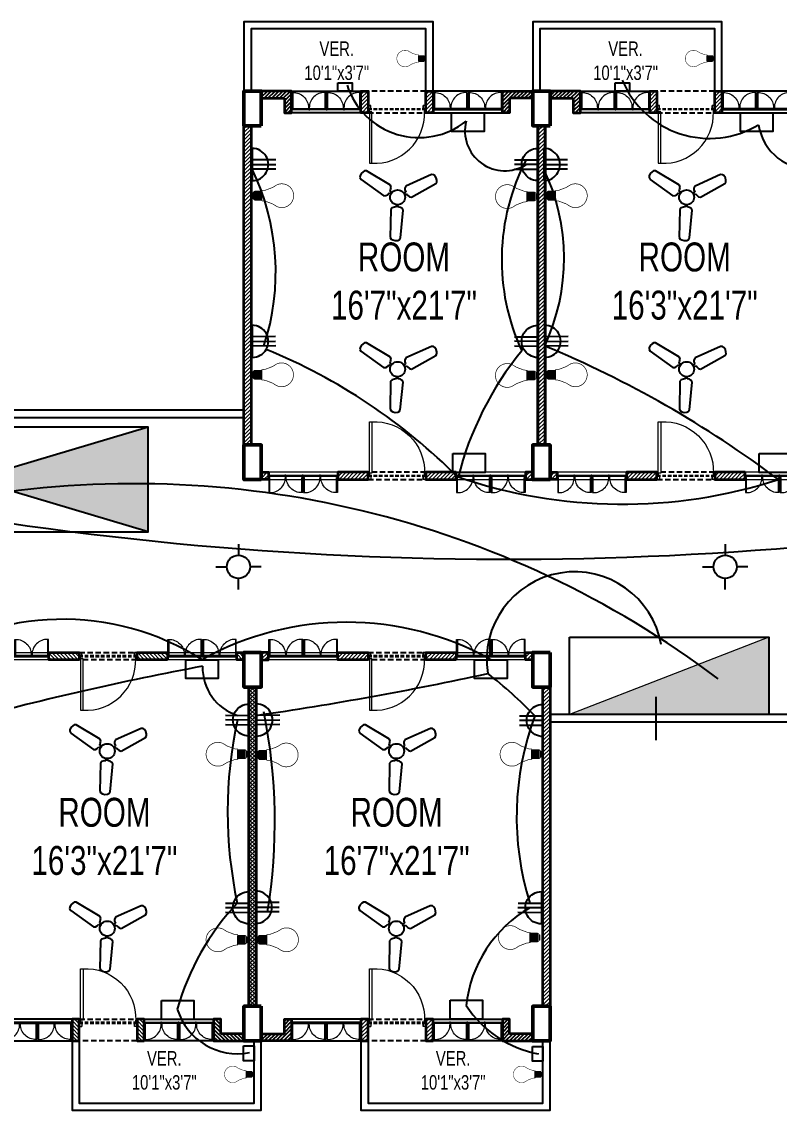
# Model space of a CAD drawing. Header units: inches. Extents: x -20263 to 10253, y -4567 to 3195.
# Drawn here: x -5626 to -5101, y -1545 to -791 of the extents above; entities that cross this region are included whole.
import ezdxf

# ---------------------------------------------------------------- set-up
doc = ezdxf.new("R2010")
doc.units = ezdxf.units.IN
doc.header["$MEASUREMENT"] = 0
doc.linetypes.add('ACAD_ISO02W100', pattern=[15, 12, -3])
doc.linetypes.add('DASHED2', pattern=[0.375, 0.25, -0.125])
for name, color, linetype, lineweight in [('A-TEXT', 7, 'Continuous', 5), ('ar-DOOR-WOOD', 44, 'Continuous', 0), ("ele legend-8'", 53, 'Continuous', 25), ('Main Wall', 250, 'Continuous', 13), ('WALL_SEC_', 170, 'Continuous', 25), ('walll', 7, 'Continuous', 30)]:
    doc.layers.add(name, color=color, linetype=linetype, lineweight=lineweight)
doc.layers.add('conduit', color=160, linetype='Continuous')
doc.layers.add('liveline', color=1, linetype='Continuous')
doc.layers.add('hatch brick', color=32, linetype='Continuous', lineweight=0, transparency=0.4)
doc.styles.add('SIMPLE', font='romantic.ttf')
pattern_1 = [(45, (-61064.2035, -20186.9232), (-1.325825215, 1.325825215), [])]
pattern_2 = [(45, (-1503762.0648, -134073.2052), (-1.3258252147, 1.3258252147), [])]

# ---------------------------------------------------------------- blocks, each defined once
blk = doc.blocks.new('DOOR_45')
at = {"layer": 'ar-DOOR-WOOD'}
for p, q in [((-11008.75, 15426.44), (-11008.75, 15424.44)), ((-10968.75, 15426.44), (-11008.75, 15426.44)), ((-10968.75, 15427.44), (-10963.75, 15427.44)), ((-10968.75, 15427.44), (-10968.75, 15426.44)), ((-10968.75, 15424.44), (-10968.75, 15426.44)), ((-10968.75, 15426.44), (-10966.75, 15426.44)), ((-10966.75, 15426.44), (-10966.75, 15425.44)), ((-10966.75, 15425.44), (-10963.75, 15425.44)), ((-10963.75, 15427.44), (-10963.75, 15425.44)), ((-11008.75, 15424.44), (-10968.75, 15424.44)), ((-10968.75, 15382.44), (-10968.75, 15383.44)), ((-10968.75, 15383.44), (-10966.75, 15383.44)), ((-10968.75, 15382.44), (-10963.75, 15382.44)), ((-10966.75, 15384.44), (-10963.75, 15384.44)), ((-10966.75, 15383.44), (-10966.75, 15384.44)), ((-10963.75, 15382.44), (-10963.75, 15384.44))]:
    blk.add_line(p, q, dxfattribs=at)
for points in [[(-10968.75, 15426.44), (-11008.75, 15426.44), (-11008.75, 15424.44), (-10968.75, 15424.44)], [(-10963.75, 15427.44), (-10968.75, 15427.44), (-10968.75, 15426.44), (-10966.75, 15426.44), (-10966.75, 15425.44), (-10963.75, 15425.44)], [(-10968.75, 15383.44), (-10968.75, 15382.44), (-10963.75, 15382.44), (-10963.75, 15384.44), (-10966.75, 15384.44), (-10966.75, 15383.44)]]:
    blk.add_lwpolyline(points, close=True, dxfattribs=at)
blk.add_arc((-10969.89, 15422.35), 38.92, 176.90834, 271.67702, dxfattribs=at)
blk = doc.blocks.new('DOOR_40')
at = {"layer": 'ar-DOOR-WOOD'}
for p, q in [((-11029.1, 15421.4), (-11064.1, 15421.4)), ((-11064.1, 15421.4), (-11064.1, 15419.4)), ((-11064.1, 15419.4), (-11029.1, 15419.4)), ((-11029.1, 15422.4), (-11024.1, 15422.4)), ((-11029.1, 15422.4), (-11029.1, 15421.4)), ((-11029.1, 15419.4), (-11029.1, 15421.4)), ((-11029.1, 15421.4), (-11027.1, 15421.4)), ((-11027.1, 15421.4), (-11027.1, 15420.4)), ((-11027.1, 15420.4), (-11024.1, 15420.4)), ((-11024.1, 15422.4), (-11024.1, 15420.4)), ((-11029.1, 15383.4), (-11027.1, 15383.4)), ((-11029.1, 15382.4), (-11029.1, 15383.4)), ((-11029.1, 15382.4), (-11024.1, 15382.4)), ((-11027.1, 15383.4), (-11027.1, 15384.4)), ((-11027.1, 15384.4), (-11024.1, 15384.4)), ((-11024.1, 15382.4), (-11024.1, 15384.4))]:
    blk.add_line(p, q, dxfattribs=at)
blk.add_arc((-11029.4, 15418.2), 34.8, 178.03, 270.3561, dxfattribs=at)
blk = doc.blocks.new('room 1')
h = blk.add_hatch()
h.set_pattern_fill('ANSI31', color=256, scale=15)
h.paths.add_polyline_path([(1498318.01, 133229.01), (1498318.01, 133219.01), (1498323.01, 133219.01), (1498323.01, 133234.01), (1498302.01, 133234.01), (1498302.01, 133229.01), (1498302.01, 133229.01)])
h = blk.add_hatch()
h.set_pattern_fill('ANSI31', color=256, scale=15)
h.paths.add_polyline_path([(1498474.01, 133229.01), (1498474.01, 133219.01), (1498469.01, 133219.01), (1498469.01, 133234.01), (1498490.01, 133234.01), (1498490.01, 133229.01), (1498490.01, 133229.01)])
at = {"layer": 'hatch brick'}
h = blk.add_hatch(dxfattribs=at)
h.set_pattern_fill('ANSI31', color=256, scale=15)
h.set_pattern_definition([(45, (69, 2), (-1.3258252147, 1.3258252147), [])])
h.paths.add_polyline_path([(1498376.01, 133234.01), (1498376.01, 133219.01), (1498376.01, 133219.01), (1498371.01, 133219.01), (1498371.01, 133234.01)])
h = blk.add_hatch(dxfattribs=at)
h.set_pattern_fill('ANSI31', color=256, scale=15)
h.set_pattern_definition([(45, (114, 2), (-1.3258252147, 1.3258252147), [])])
h.paths.add_polyline_path([(1498421.01, 133234.01), (1498421.01, 133219.01), (1498421.01, 133219.01), (1498416.01, 133219.01), (1498416.01, 133234.01)])
h = blk.add_hatch(dxfattribs=at)
h.set_pattern_fill('ANSI31', color=256, scale=15)
h.paths.add_polyline_path([(1498298.51, 132989.01), (1498293.51, 132989.01), (1498293.51, 133210.01), (1498298.51, 133210.01)])
h = blk.add_hatch(dxfattribs=at)
h.set_pattern_fill('ANSI31', color=256, scale=15)
h.paths.add_polyline_path([(1498493.51, 132989.01), (1498498.51, 132989.01), (1498498.51, 133210.01), (1498493.51, 133210.01)])
h = blk.add_hatch(dxfattribs=at)
h.set_pattern_fill('ANSI31', color=256, scale=15)
h.set_pattern_definition([(45, (-14.5, 0), (-1.3258252147, 1.3258252147), [])])
h.paths.add_polyline_path([(1498302.01, 132970.01), (1498307.01, 132970.01), (1498307.01, 132965.01), (1498302.01, 132965.01)])
h = blk.add_hatch(dxfattribs=at)
h.set_pattern_fill('ANSI31', color=256, scale=15)
h.set_pattern_definition([(45, (-5, -252), (-1.3258252147, 1.3258252147), [])])
h.paths.add_polyline_path([(1498376.01, 132970.01), (1498355.01, 132970.01), (1498355.01, 132965.01), (1498376.01, 132965.01)])
h = blk.add_hatch(dxfattribs=at)
h.set_pattern_fill('ANSI31', color=256, scale=15)
h.set_pattern_definition([(45, (1.2113, 4e-09), (-1.3258252147, 1.3258252147), [])])
h.paths.add_polyline_path([(1498437.01, 132970.01), (1498416.01, 132970.01), (1498416.01, 132965.01), (1498437.01, 132965.01)])
h = blk.add_hatch(dxfattribs=at)
h.set_pattern_fill('ANSI31', color=256, scale=15)
h.paths.add_polyline_path([(1498490.01, 132970.01), (1498485.01, 132970.01), (1498485.01, 132965.01), (1498490.01, 132965.01)])
for points in [[(1498323.01, 133234.01), (1498371.01, 133234.01), (1498371.01, 133219.01), (1498323.01, 133219.01)], [(1498469.01, 133234.01), (1498421.01, 133234.01), (1498421.01, 133219.01), (1498469.01, 133219.01)]]:
    blk.add_lwpolyline(points, close=True)
at = {"linetype": 'DASHED2', "ltscale": 15}
for points in [[(1498376.01, 133219.01), (1498416.01, 133219.01), (1498416.01, 133234.01), (1498376.01, 133234.01)], [(1498376.01, 132965.01), (1498416.01, 132965.01), (1498416.01, 132970.01), (1498376.01, 132970.01)]]:
    blk.add_lwpolyline(points, close=True, dxfattribs=at)
at = {"layer": 'Main Wall', "color": 1, "lineweight": 50}
for points in [[(1498302.01, 133210.01), (1498290.01, 133210.01), (1498290.01, 133234.01), (1498302.01, 133234.01), (1498302.01, 133210.01)], [(1498502.01, 133210.01), (1498490.01, 133210.01), (1498490.01, 133234.01), (1498502.01, 133234.01), (1498502.01, 133210.01)], [(1498302.01, 132965.01), (1498290.01, 132965.01), (1498290.01, 132989.01), (1498302.01, 132989.01), (1498302.01, 132965.01)], [(1498502.01, 132965.01), (1498490.01, 132965.01), (1498490.01, 132989.01), (1498502.01, 132989.01), (1498502.01, 132965.01)]]:
    blk.add_lwpolyline(points, dxfattribs=at)
at = {"layer": 'Main Wall', "lineweight": 35}
for points in [[(1498318.01, 133229.01), (1498318.01, 133219.01), (1498323.01, 133219.01), (1498323.01, 133234.01), (1498302.01, 133234.01), (1498302.01, 133229.01), (1498302.01, 133229.01), (1498302.01, 133229.01), (1498318.01, 133229.01)], [(1498474.01, 133229.01), (1498474.01, 133219.01), (1498469.01, 133219.01), (1498469.01, 133234.01), (1498490.01, 133234.01), (1498490.01, 133229.01), (1498490.01, 133229.01), (1498490.01, 133229.01), (1498474.01, 133229.01)], [(1498376.01, 132970.01), (1498376.01, 132970.01), (1498355.01, 132970.01), (1498355.01, 132965.01), (1498376.01, 132965.01), (1498376.01, 132970.01)]]:
    blk.add_lwpolyline(points, dxfattribs=at)
for points in [[(1498376.01, 133234.01), (1498376.01, 133219.01), (1498376.01, 133219.01), (1498376.01, 133219.01), (1498371.01, 133219.01), (1498371.01, 133234.01)], [(1498421.01, 133234.01), (1498421.01, 133219.01), (1498421.01, 133219.01), (1498421.01, 133219.01), (1498416.01, 133219.01), (1498416.01, 133234.01)], [(1498298.51, 132989.01), (1498293.51, 132989.01), (1498293.51, 133210.01), (1498298.51, 133210.01)], [(1498493.51, 132989.01), (1498498.51, 132989.01), (1498498.51, 133210.01), (1498493.51, 133210.01)], [(1498302.01, 132970.01), (1498307.01, 132970.01), (1498307.01, 132965.01), (1498302.01, 132965.01)], [(1498437.01, 132970.01), (1498416.01, 132970.01), (1498416.01, 132965.01), (1498437.01, 132965.01)], [(1498490.01, 132970.01), (1498485.01, 132970.01), (1498485.01, 132965.01), (1498490.01, 132965.01)]]:
    blk.add_lwpolyline(points, close=True, dxfattribs=at)
at = {"layer": 'Main Wall', "color": 150}
for points in [[(1498371.01, 133221.01), (1498323.61, 133221.01), (1498323.61, 133222.01), (1498371.01, 133222.01)], [(1498371.01, 133221.01), (1498323.61, 133221.01), (1498323.61, 133221.51), (1498371.01, 133221.51)], [(1498421.01, 133221.01), (1498468.41, 133221.01), (1498468.41, 133222.01), (1498421.01, 133222.01)], [(1498421.01, 133221.01), (1498468.41, 133221.01), (1498468.41, 133221.51), (1498421.01, 133221.51)], [(1498307.01, 132968.01), (1498354.41, 132968.01), (1498354.41, 132967.01), (1498307.01, 132967.01)], [(1498307.01, 132968.01), (1498354.41, 132968.01), (1498354.41, 132967.51), (1498307.01, 132967.51)], [(1498437.61, 132968.01), (1498484.41, 132968.01), (1498484.41, 132967.01), (1498437.61, 132967.01)], [(1498437.61, 132968.01), (1498484.41, 132968.01), (1498484.41, 132967.51), (1498437.61, 132967.51)]]:
    blk.add_lwpolyline(points, close=True, dxfattribs=at)
at = {"layer": 'Main Wall', "color": 150, "linetype": 'DASHED2', "ltscale": 10}
for points in [[(1498376.01, 133222.01), (1498416.01, 133222.01), (1498416.01, 133221.01), (1498376.01, 133221.01)], [(1498376.01, 133222.01), (1498416.01, 133222.01), (1498416.01, 133221.51), (1498376.01, 133221.51)], [(1498376.01, 132968.01), (1498416.01, 132968.01), (1498416.01, 132967.01), (1498376.01, 132967.01)], [(1498376.01, 132968.01), (1498416.01, 132968.01), (1498416.01, 132967.51), (1498376.01, 132967.51)]]:
    blk.add_lwpolyline(points, close=True, dxfattribs=at)
at = {"layer": 'Main Wall'}
for points in [[(1498307.01, 132965.01), (1498355.01, 132965.01), (1498355.01, 132970.01), (1498307.01, 132970.01)], [(1498437.01, 132965.01), (1498485.01, 132965.01), (1498485.01, 132970.01), (1498437.01, 132970.01)]]:
    blk.add_lwpolyline(points, close=True, dxfattribs=at)
at = {"layer": 'Main Wall', "extrusion": (0, 0, -1)}
for name, p, xscale, yscale, zscale, rotation in [('DOOR_40', (-1502949.75, 129913.77), 0.2999999999999545, 0.2999999999999545, -0.2999999999999545, 270), ('DOOR_40', (-1502973.75, 129913.77), 0.2999999999999545, 0.2999999999999545, -0.2999999999999545, 270), ('DOOR_40', (-1493818.28, 129913.77), -0.2999999999999545, 0.2999999999999545, -0.2999999999999545, 90), ('DOOR_40', (-1493842.28, 129913.77), -0.2999999999999545, 0.2999999999999545, -0.2999999999999545, 90), ('DOOR_45', (-1512089.3, 142969.57), -0.8888888888889142, 0.8888888888889142, -0.8888888888889142, 270), ('DOOR_45', (-1512089.3, 123219.46), 0.8888888888889142, 0.8888888888889142, -0.8888888888889142, 270), ('DOOR_40', (-1493704.28, 136275.25), 0.2999999999999545, 0.2999999999999545, -0.2999999999999545, 90), ('DOOR_40', (-1493728.28, 136275.25), 0.2999999999999545, 0.2999999999999545, -0.2999999999999545, 90), ('DOOR_40', (-1493834.28, 136275.25), 0.2999999999999545, 0.2999999999999545, -0.2999999999999545, 90), ('DOOR_40', (-1493858.28, 136275.25), 0.2999999999999545, 0.2999999999999545, -0.2999999999999545, 90)]:
    blk.add_blockref(name, p, dxfattribs=dict(at, xscale=xscale, yscale=yscale, zscale=zscale, rotation=rotation))
at = {"layer": 'Main Wall'}
for p, xscale, yscale, zscale, rotation in [((1493720.28, 129913.77), 0.2999999999999545, 0.2999999999999545, 0.2999999999999545, 270), ((1493744.28, 129913.77), 0.2999999999999545, 0.2999999999999545, 0.2999999999999545, 270), ((1503047.75, 129913.77), -0.2999999999999545, 0.2999999999999545, 0.2999999999999546, 90), ((1503071.75, 129913.77), -0.2999999999999545, 0.2999999999999545, 0.2999999999999546, 90), ((1502933.75, 136275.25), 0.2999999999999546, 0.2999999999999546, 0.2999999999999546, 90), ((1502957.75, 136275.25), 0.2999999999999546, 0.2999999999999546, 0.2999999999999546, 90), ((1503063.75, 136275.25), 0.2999999999999546, 0.2999999999999546, 0.2999999999999546, 90), ((1503087.75, 136275.25), 0.2999999999999546, 0.2999999999999546, 0.2999999999999546, 90)]:
    blk.add_blockref('DOOR_40', p, dxfattribs=dict(at, xscale=xscale, yscale=yscale, zscale=zscale, rotation=rotation))
blk = doc.blocks.new('LED')
for p, q in [((-12.1, -25.6), (11.9, -25.6)), ((-11.6, -7.7), (11.7, -7.7)), ((-11.6, -11), (11.7, -9.6)), ((-11.6, -13.3), (11.7, -11.8)), ((-11.5, -15.5), (11.8, -14.1)), ((-11.3, -17.8), (11.9, -16.3)), ((-11.2, -20), (12.1, -18.6)), ((-11.2, -22.2), (12.1, -20.8)), ((-11.2, -24.5), (12.1, -23.1))]:
    blk.add_line(p, q)
at = {"lineweight": 9}
blk.add_line((7.8, -3.1), (-7.8, -3.1), dxfattribs=at)
for points, const_width in [([(5.3, 0), (5.4, 0), (5.7, 0), (6.1, -0.1), (6.6, -0.3), (7, -0.6), (7.2, -0.9), (7.4, -1.2), (7.5, -1.5), (7.7, -2), (7.7, -2.5), (7.8, -3.1), (7.7, -2.5), (7.7, -2), (7.5, -1.5), (7.4, -1.2), (7.2, -0.9), (7, -0.6), (6.6, -0.3), (6.1, -0.1), (5.7, 0), (5.4, 0), (5.3, 0), (-5.3, 0), (-5.4, 0), (-5.5, 0), (-5.8, 0), (-6.1, -0.1), (-6.4, -0.2), (-6.7, -0.5), (-7, -0.7), (-7.3, -1.1), (-7.6, -1.7), (-7.7, -2.3), (-7.8, -3.1), (-7.8, -3.1), (-7.9, -3.2), (-8.1, -3.2), (-8.3, -3.3), (-8.9, -3.6), (-9.6, -4.1), (-10.3, -4.7), (-11, -5.4), (-11.2, -5.9), (-11.4, -6.4), (-11.6, -7), (-11.6, -7.7), (-12.2, -7.7), (-12.1, -26)], 2), ([(-5.3, 0), (-5.4, 0), (-5.5, 0), (-5.8, 0), (-6.1, -0.1), (-6.4, -0.2), (-6.7, -0.5), (-7, -0.7), (-7.3, -1.1), (-7.6, -1.7), (-7.7, -2.3), (-7.8, -3.1)], 1), ([(-0.1, -111.1), (-0.2, -111.1), (-1, -111.1), (-1.8, -111.1), (-2.6, -111.1), (-3.4, -111), (-4.2, -110.9), (-5, -110.8), (-5.8, -110.6), (-6.6, -110.5), (-7.4, -110.3), (-8.1, -110.1), (-8.9, -109.9), (-9.6, -109.7), (-10.4, -109.5), (-11.1, -109.2), (-11.8, -108.9), (-12.5, -108.7), (-13.2, -108.3), (-13.9, -108), (-14.6, -107.7), (-15.3, -107.3), (-16, -106.9), (-16.6, -106.6), (-17.3, -106.2), (-17.9, -105.7), (-18.5, -105.3), (-19.2, -104.8), (-19.8, -104.4), (-20.4, -103.9), (-20.9, -103.4), (-21.5, -102.9), (-22.1, -102.4), (-22.6, -101.9), (-23.1, -101.3), (-23.7, -100.8), (-24.2, -100.2), (-24.6, -99.6), (-25.1, -99), (-25.6, -98.4), (-26, -97.8), (-26.5, -97.2), (-26.9, -96.5), (-27.3, -95.9), (-27.7, -95.2), (-28.1, -94.6), (-28.4, -93.9), (-28.8, -93.2), (-29.1, -92.5), (-29.4, -91.8), (-29.7, -91.1), (-30, -90.4), (-30.2, -89.6), (-30.5, -88.9), (-30.7, -88.1), (-30.9, -87.4), (-31.1, -86.6), (-31.2, -85.9), (-31.4, -85.1), (-31.5, -84.3), (-31.6, -83.5), (-31.7, -82.7), (-31.8, -81.9), (-31.8, -81.1), (-31.9, -80.3), (-31.9, -79.5), (-31.9, -78.2), (-31.8, -77), (-31.7, -75.8), (-31.5, -74.6), (-31.3, -73.4), (-31.1, -72.2), (-30.8, -71.1), (-30.4, -69.9), (-30, -68.8), (-29.6, -67.7), (-29.2, -66.6), (-22.1, -55), (-14.6, -35.3), (-14.1, -29.7), (-14.1, -27.1), (-12.1, -25.6)], 1.8), ([(-0.1, -111.1), (0, -111.1), (0.8, -111.1), (1.6, -111.1), (2.5, -111.1), (3.3, -111), (4, -110.9), (4.8, -110.8), (5.6, -110.6), (6.4, -110.5), (7.2, -110.3), (7.9, -110.1), (8.7, -109.9), (9.4, -109.7), (10.2, -109.5), (10.9, -109.2), (11.6, -108.9), (12.3, -108.7), (13, -108.3), (13.7, -108), (14.4, -107.7), (15.1, -107.3), (15.8, -106.9), (16.4, -106.6), (17.1, -106.2), (17.7, -105.7), (18.3, -105.3), (19, -104.8), (19.6, -104.4), (20.2, -103.9), (20.7, -103.4), (21.3, -102.9), (21.9, -102.4), (22.4, -101.9), (22.9, -101.3), (23.5, -100.8), (24, -100.2), (24.5, -99.6), (24.9, -99), (25.4, -98.4), (25.8, -97.8), (26.3, -97.2), (26.7, -96.5), (27.1, -95.9), (27.5, -95.2), (27.9, -94.6), (28.2, -93.9), (28.6, -93.2), (28.9, -92.5), (29.2, -91.8), (29.5, -91.1), (29.8, -90.4), (30, -89.6), (30.3, -88.9), (30.5, -88.1), (30.7, -87.4), (30.9, -86.6), (31, -85.9), (31.2, -85.1), (31.3, -84.3), (31.4, -83.5), (31.5, -82.7), (31.6, -81.9), (31.6, -81.1), (31.7, -80.3), (31.7, -79.5), (31.7, -78.2), (31.6, -77), (31.5, -75.8), (31.3, -74.6), (31.1, -73.4), (30.9, -72.2), (30.6, -71.1), (30.2, -69.9), (29.9, -68.8), (29.4, -67.7), (29, -66.6), (21.9, -55), (14.4, -35.3), (13.9, -29.7), (13.9, -27.1), (11.9, -25.6)], 1.8), ([(11.9, -26.1), (11.9, -7.7), (11.7, -7.7), (11.6, -7), (11.4, -6.4), (11.2, -5.9), (11, -5.4), (10.3, -4.7), (9.6, -4.1), (8.9, -3.6), (8.3, -3.3), (7.9, -3.2), (7.8, -3.1), (7.8, -3.1)], 2)]:
    blk.add_lwpolyline(points, dxfattribs=dict(const_width=const_width))
at = {"color": 7, "lineweight": 20}
blk.add_open_spline([(-9.8, -25.6), (-9.8, -25.6), (9.4, -25.6), (9.4, -25.6)], degree=3, dxfattribs=at)
blk = doc.blocks.new('6')
at = {"color": 7}
for p, q in [((3268, -2243), (3260, -2275)), ((3260, -2275), (3351, -2687)), ((3285, -2228), (3268, -2243)), ((3322, -2211), (3285, -2228)), ((3359, -2211), (3322, -2211)), ((3387, -2215), (3359, -2211)), ((3407, -2236), (3387, -2215)), ((3533, -2638), (3407, -2236)), ((3351, -2687), (3378, -2709)), ((3378, -2709), (3403, -2714)), ((3403, -2714), (3440, -2709)), ((3440, -2709), (3450, -2742)), ((3468, -2701), (3489, -2690)), ((3477, -2735), (3468, -2701)), ((3489, -2690), (3518, -2669)), ((3518, -2669), (3533, -2638)), ((3291, -2913), (3005, -3223)), ((3325, -2910), (3291, -2913)), ((3357, -2925), (3325, -2910)), ((3378, -2938), (3357, -2925)), ((3403, -2913), (3378, -2938)), ((3399, -2958), (3423, -2933)), ((3422, -2988), (3399, -2958)), ((3594, -2888), (3628, -2897)), ((3635, -2869), (3601, -2861)), ((3628, -2897), (3627, -2922)), ((3627, -2922), (3631, -2958)), ((3631, -2958), (3650, -2985)), ((3649, -2835), (3635, -2869)), ((3666, -2816), (3649, -2835)), ((3699, -2804), (3666, -2816)), ((4101, -2931), (3699, -2804)), ((4124, -2954), (4101, -2931)), ((4129, -2976), (4124, -2954)), ((3113, -3331), (3424, -3046)), ((3429, -3011), (3422, -2988)), ((3424, -3046), (3429, -3011)), ((3650, -2985), (4061, -3078)), ((4061, -3078), (4089, -3071)), ((4089, -3071), (4107, -3048)), ((4107, -3048), (4125, -3016)), ((4125, -3016), (4129, -2976)), ((3005, -3223), (2997, -3251)), ((2997, -3251), (3008, -3278)), ((3008, -3278), (3026, -3309)), ((3026, -3309), (3059, -3333)), ((3059, -3333), (3081, -3340)), ((3081, -3340), (3113, -3331))]:
    blk.add_line(p, q, dxfattribs=at)
blk.add_circle((3491, -2846), 113, dxfattribs=at)
blk = doc.blocks.new('3 pin')
at = {"layer": 'WALL_SEC_', "color": 3, "lineweight": 25}
for p, q in [((10035.5, 6358.5), (10035.5, 6351.5)), ((10045.69, 6353.52), (10035.5, 6353.52)), ((10035.5, 6351.5), (10035.5, 6344.5)), ((10035.5, 6351.5), (10045.69, 6351.5)), ((10045.69, 6349.48), (10035.5, 6349.48))]:
    blk.add_line(p, q, dxfattribs=at)
blk.add_arc((10035.5, 6351.5), 7, 270, 90, dxfattribs=at)

msp = doc.modelspace()

# ---------------------------------------------------------------- hatches: boundary and pattern name
at = {"true_color": 0x000000}
h = msp.add_hatch(dxfattribs=at)
h.set_pattern_fill('ANSI31', color=18, scale=15)
h.set_pattern_definition(pattern_2)
h.paths.add_polyline_path([(-5444.052, -844.192), (-5444.052, -854.192), (-5439.052, -854.192), (-5439.052, -839.192), (-5460.052, -839.192), (-5460.052, -844.192), (-5460.052, -844.192)])
h = msp.add_hatch(dxfattribs=at)
h.set_pattern_fill('ANSI31', color=18, scale=15)
h.set_pattern_definition(pattern_2)
h.paths.add_polyline_path([(-5288.052, -844.192), (-5288.052, -854.192), (-5293.052, -854.192), (-5293.052, -839.192), (-5272.052, -839.192), (-5272.052, -844.192), (-5272.052, -844.192)])
h = msp.add_hatch(dxfattribs=at)
h.set_pattern_fill('ANSI31', color=18, scale=15)
h.set_pattern_definition(pattern_1)
h.paths.add_polyline_path([(-5444.052, -1491.942), (-5444.052, -1481.942), (-5439.052, -1481.942), (-5439.052, -1496.942), (-5460.052, -1496.942), (-5460.052, -1491.942), (-5460.052, -1491.942)])
h = msp.add_hatch(dxfattribs=at)
h.set_pattern_fill('ANSI31', color=18, scale=15)
h.set_pattern_definition(pattern_1)
h.paths.add_polyline_path([(-5288.052, -1491.942), (-5288.052, -1481.942), (-5293.052, -1481.942), (-5293.052, -1496.942), (-5272.052, -1496.942), (-5272.052, -1491.942), (-5272.052, -1491.942)])
at = {"layer": 'hatch brick', "true_color": 0x000000}
h = msp.add_hatch(dxfattribs=at)
h.set_pattern_fill('ANSI31', color=18, scale=15)
h.set_pattern_definition([(45, (-1503693.0648, -134071.2052), (-1.3258252147, 1.3258252147), [])])
h.paths.add_polyline_path([(-5386.052, -839.192), (-5386.052, -854.192), (-5386.052, -854.192), (-5391.052, -854.192), (-5391.052, -839.192)])
h = msp.add_hatch(dxfattribs=at)
h.set_pattern_fill('ANSI31', color=18, scale=15)
h.set_pattern_definition([(45, (-1503648.0648, -134071.2052), (-1.3258252147, 1.3258252147), [])])
h.paths.add_polyline_path([(-5341.052, -839.192), (-5341.052, -854.192), (-5341.052, -854.192), (-5346.052, -854.192), (-5346.052, -839.192)])
h = msp.add_hatch(dxfattribs=at)
h.set_pattern_fill('ANSI31', color=18, scale=15)
h.set_pattern_definition([(45, (-1503765.5648, -134073.2052), (-1.3258252147, 1.3258252147), [])])
h.paths.add_polyline_path([(-5467.052, -1084.192), (-5472.052, -1084.192), (-5472.052, -863.192), (-5467.052, -863.192)])
h = msp.add_hatch(dxfattribs=at)
h.set_pattern_fill('ANSI31', color=18, scale=15)
h.set_pattern_definition(pattern_2)
h.paths.add_polyline_path([(-5268.552, -1084.192), (-5263.552, -1084.192), (-5263.552, -863.192), (-5268.552, -863.192)])
h = msp.add_hatch(dxfattribs=at)
h.set_pattern_fill('ANSI31', color=18, scale=15)
h.set_pattern_definition([(45, (-1503776.5648, -134073.2052), (-1.3258252147, 1.3258252147), [])])
h.paths.add_polyline_path([(-5460.052, -1103.192), (-5455.052, -1103.192), (-5455.052, -1108.192), (-5460.052, -1108.192)])
h = msp.add_hatch(dxfattribs=at)
h.set_pattern_fill('ANSI31', color=18, scale=15)
h.set_pattern_definition([(45, (-1503767.0648, -134325.2052), (-1.3258252147, 1.3258252147), [])])
h.paths.add_polyline_path([(-5386.052, -1103.192), (-5407.052, -1103.192), (-5407.052, -1108.192), (-5386.052, -1108.192)])
h = msp.add_hatch(dxfattribs=at)
h.set_pattern_fill('ANSI31', color=18, scale=15)
h.set_pattern_definition([(45, (-1503760.8535, -134073.2052), (-1.3258252147, 1.3258252147), [])])
h.paths.add_polyline_path([(-5325.052, -1103.192), (-5346.052, -1103.192), (-5346.052, -1108.192), (-5325.052, -1108.192)])
h = msp.add_hatch(dxfattribs=at)
h.set_pattern_fill('ANSI31', color=18, scale=15)
h.set_pattern_definition(pattern_2)
h.paths.add_polyline_path([(-5272.052, -1103.192), (-5277.052, -1103.192), (-5277.052, -1108.192), (-5272.052, -1108.192)])
h = msp.add_hatch(dxfattribs=at)
h.set_pattern_fill('ANSI31', color=18, scale=15)
h.set_pattern_definition([(45, (-61078.7035, -20186.9232), (-1.325825215, 1.325825215), [])])
h.paths.add_polyline_path([(-5460.052, -1232.942), (-5455.052, -1232.942), (-5455.052, -1227.942), (-5460.052, -1227.942)])
h = msp.add_hatch(dxfattribs=at)
h.set_pattern_fill('ANSI31', color=18, scale=15)
h.set_pattern_definition([(45, (-61069.2035, -20438.9232), (-1.325825215, 1.325825215), [])])
h.paths.add_polyline_path([(-5386.052, -1232.942), (-5407.052, -1232.942), (-5407.052, -1227.942), (-5386.052, -1227.942)])
h = msp.add_hatch(dxfattribs=at)
h.set_pattern_fill('ANSI31', color=18, scale=15)
h.set_pattern_definition([(45, (-61062.9922, -20186.9232), (-1.325825215, 1.325825215), [])])
h.paths.add_polyline_path([(-5325.052, -1232.942), (-5346.052, -1232.942), (-5346.052, -1227.942), (-5325.052, -1227.942)])
h = msp.add_hatch(dxfattribs=at)
h.set_pattern_fill('ANSI31', color=18, scale=15)
h.set_pattern_definition(pattern_1)
h.paths.add_polyline_path([(-5272.052, -1232.942), (-5277.052, -1232.942), (-5277.052, -1227.942), (-5272.052, -1227.942)])
h = msp.add_hatch(dxfattribs=at)
h.set_pattern_fill('ANSI31', color=18, scale=15)
h.set_pattern_definition(pattern_1)
h.paths.add_polyline_path([(-5463.552, -1251.942), (-5468.552, -1251.942), (-5468.552, -1472.942), (-5463.552, -1472.942)])
h = msp.add_hatch(dxfattribs=at)
h.set_pattern_fill('ANSI31', color=18, scale=15)
h.set_pattern_definition([(45, (-61060.7035, -20186.9232), (-1.325825215, 1.325825215), [])])
h.paths.add_polyline_path([(-5265.052, -1251.942), (-5260.052, -1251.942), (-5260.052, -1472.942), (-5265.052, -1472.942)])
h = msp.add_hatch(dxfattribs=at)
h.set_pattern_fill('ANSI31', color=18, scale=15)
h.set_pattern_definition([(45, (-60995.2035, -20184.9232), (-1.325825215, 1.325825215), [])])
h.paths.add_polyline_path([(-5386.052, -1496.942), (-5386.052, -1481.942), (-5386.052, -1481.942), (-5391.052, -1481.942), (-5391.052, -1496.942)])
h = msp.add_hatch(dxfattribs=at)
h.set_pattern_fill('ANSI31', color=18, scale=15)
h.set_pattern_definition([(45, (-60950.2035, -20184.9232), (-1.325825215, 1.325825215), [])])
h.paths.add_polyline_path([(-5341.052, -1496.942), (-5341.052, -1481.942), (-5341.052, -1481.942), (-5346.052, -1481.942), (-5346.052, -1496.942)])
at = {"layer": 'WALL_SEC_', "lineweight": 25}
h = msp.add_hatch(color=7, dxfattribs=at)
h.dxf.hatch_style = 1
h.paths.add_polyline_path([(-5538.395, -1144.388), (-5538.395, -1071.996), (-5660.052, -1108.192)])
h.paths.add_polyline_path([(-5660.052, -1108.192), (-5781.708, -1071.996), (-5781.708, -1144.388)])
at = {"layer": 'walll', "linetype": 'ACAD_ISO02W100', "lineweight": 20}
h = msp.add_hatch(color=7, dxfattribs=at)
h.dxf.hatch_style = 1
h.paths.add_polyline_path([(-5108.571, -1271.005), (-5108.571, -1217.464), (-5246.541, -1271.005)])

# ---------------------------------------------------------------- linework, layer by layer
at = {"color": 30, "true_color": 0xf8991e}
for p, q in [((-5475.865, -1152.905), (-5475.865, -1160.592)), ((-5138.779, -1152.905), (-5138.779, -1160.592)), ((-5491.586, -1168.626), (-5483.899, -1168.626)), ((-5460.144, -1168.626), (-5467.831, -1168.626)), ((-5154.5, -1168.626), (-5146.812, -1168.626)), ((-5123.057, -1168.626), (-5130.745, -1168.626)), ((-5475.865, -1184.347), (-5475.865, -1176.66)), ((-5138.779, -1184.347), (-5138.779, -1176.66))]:
    msp.add_line(p, q, dxfattribs=at)
at = {"color": 7, "lineweight": 20}
msp.add_line((-5108.571, -1217.464), (-5246.541, -1271.005), dxfattribs=at)
at = {"color": 18, "true_color": 0x000000}
for points in [[(-5341.052, -839.192), (-5341.052, -791.192), (-5472.052, -791.192), (-5472.052, -839.192)], [(-5141.052, -839.192), (-5141.052, -791.192), (-5272.052, -791.192), (-5272.052, -839.192)], [(-5346.052, -839.192), (-5346.052, -796.192), (-5467.052, -796.192), (-5467.052, -839.192)], [(-5146.052, -839.192), (-5146.052, -796.192), (-5267.052, -796.192), (-5267.052, -839.192)], [(-5591.052, -1496.942), (-5591.052, -1544.942), (-5460.052, -1544.942), (-5460.052, -1496.942)], [(-5586.052, -1496.942), (-5586.052, -1539.942), (-5465.052, -1539.942), (-5465.052, -1496.942)], [(-5391.052, -1496.942), (-5391.052, -1544.942), (-5260.052, -1544.942), (-5260.052, -1496.942)], [(-5386.052, -1496.942), (-5386.052, -1539.942), (-5265.052, -1539.942), (-5265.052, -1496.942)]]:
    msp.add_lwpolyline(points, dxfattribs=at)
at = {"color": 116, "true_color": 0x136734}
for points in [[(-5407.076, -833.447), (-5397.117, -833.447), (-5397.117, -839.192), (-5407.076, -839.192)], [(-5215.052, -833.447), (-5205.093, -833.447), (-5205.093, -839.192), (-5215.052, -839.192)], [(-5328.305, -854.192), (-5305.798, -854.192), (-5305.798, -867.276), (-5328.305, -867.276)], [(-5128.305, -854.192), (-5105.798, -854.192), (-5105.798, -867.276), (-5128.305, -867.276)], [(-5327.405, -1090.147), (-5304.898, -1090.147), (-5304.898, -1103.231), (-5327.405, -1103.231)], [(-5115.179, -1090.236), (-5092.672, -1090.236), (-5092.672, -1103.319), (-5115.179, -1103.319)], [(-5512.305, -1232.942), (-5489.798, -1232.942), (-5489.798, -1246.026), (-5512.305, -1246.026)], [(-5312.305, -1232.942), (-5289.798, -1232.942), (-5289.798, -1246.026), (-5312.305, -1246.026)], [(-5529.128, -1468.935), (-5506.621, -1468.935), (-5506.621, -1482.018), (-5529.128, -1482.018)], [(-5329.343, -1468.71), (-5306.836, -1468.71), (-5306.836, -1481.794), (-5329.343, -1481.794)], [(-5472.291, -1500.431), (-5465.058, -1500.431), (-5465.058, -1510.632), (-5472.291, -1510.632)], [(-5272.262, -1500.814), (-5265.03, -1500.814), (-5265.03, -1511.014), (-5272.262, -1511.014)]]:
    msp.add_lwpolyline(points, close=True, dxfattribs=at)
at = {"color": 18, "true_color": 0x000000}
for points in [[(-5439.052, -839.192), (-5391.052, -839.192), (-5391.052, -854.192), (-5439.052, -854.192)], [(-5293.052, -839.192), (-5341.052, -839.192), (-5341.052, -854.192), (-5293.052, -854.192)], [(-5860.052, -1065.192), (-5472.052, -1065.192), (-5472.052, -1060.192), (-5860.052, -1060.192)], [(-5260.052, -1276.005), (-5072.052, -1276.005), (-5072.052, -1271.005), (-5260.052, -1271.005)], [(-5439.052, -1496.942), (-5391.052, -1496.942), (-5391.052, -1481.942), (-5439.052, -1481.942)], [(-5293.052, -1496.942), (-5341.052, -1496.942), (-5341.052, -1481.942), (-5293.052, -1481.942)]]:
    msp.add_lwpolyline(points, close=True, dxfattribs=at)
at = {"color": 18, "linetype": 'DASHED2', "ltscale": 15, "true_color": 0x000000}
for points in [[(-5386.052, -854.192), (-5346.052, -854.192), (-5346.052, -839.192), (-5386.052, -839.192)], [(-5386.052, -1108.192), (-5346.052, -1108.192), (-5346.052, -1103.192), (-5386.052, -1103.192)], [(-5386.052, -1227.942), (-5346.052, -1227.942), (-5346.052, -1232.942), (-5386.052, -1232.942)], [(-5386.052, -1481.942), (-5346.052, -1481.942), (-5346.052, -1496.942), (-5386.052, -1496.942)]]:
    msp.add_lwpolyline(points, close=True, dxfattribs=at)
at = {"color": 7, "lineweight": -3}
msp.add_lwpolyline([(-5246.541, -1217.464), (-5108.571, -1217.464), (-5108.571, -1271.005), (-5246.541, -1271.005)], close=True, dxfattribs=at)
at = {"color": 30, "true_color": 0xf8991e}
for centre in [(-5475.865, -1168.626), (-5138.779, -1168.626)]:
    msp.add_circle(centre, 8.034, dxfattribs=at)
at = {"color": 18, "true_color": 0x000000}
for centre, radius, start, end in [((-5289.796, 1228.67), 2392.031, 260.939934, 283.740675), ((-5547.916, -1783.558), 672.488, 53.039132, 99.812578)]:
    msp.add_arc(centre, radius, start, end, dxfattribs=at)
at = {"layer": 'conduit', "color": 18, "true_color": 0x000000}
for centre, radius, start, end in [((-5350.804, -819.07), 52.351, 197.720889, 308.562314), ((-5149.603, -806.504), 65.479, 202.559915, 301.213447), ((-5291.504, -866.828), 27.525, 165.647897, 302.604747), ((-5079.783, -857.061), 36.298, 188.625245, 274.898772), ((-5143.449, -956.033), 150.126, 152.5397, 204.834597), ((-5614.646, -964.556), 164.62, 341.901903, 25.666409), ((-5393.724, -955.04), 143.405, 334.965712, 25.521186), ((-5546.701, -1698.731), 739.282, 53.015676, 67.500064), ((-5608.862, -1390.012), 401.868, 44.817074, 67.742088), ((-5104.633, -1162.07), 226.032, 140.758887, 165.835073), ((-5210.199, -773.128), 352.116, 251.066212, 287.90378), ((-5243.1, -1232.927), 60.829, 9.865807, 189.058837), ((-5597.619, -1385.701), 180.722, 57.700819, 124.912847), ((-5401.052, -1412.583), 205.599, 60.896789, 119.103211), ((-5117.465, -3293.352), 2091.257, 100.558617, 105.128415), ((-5465.977, -1238.44), 34.706, 178.455517, 252.211174), ((-5803.432, 1063.804), 2359.942, 278.283974, 282.238446), ((-5496.007, -1489.159), 313.088, 43.968403, 51.981333), ((-5840.149, -1345.264), 389.489, 350.800465, 11.269481), ((-5081.817, -1341.763), 201.398, 159.670522, 197.251762), ((-5181.782, -1338.243), 301.58, 167.836184, 192.10619), ((-5346.255, -1523.613), 178.655, 136.877667, 164.211968), ((-5229.128, -1482.114), 89.559, 120.190729, 173.840682), ((-5476.439, -1462.12), 43.675, 197.158374, 280.914113), ((-5253.653, -1430.069), 77.222, 213.334632, 259.164539)]:
    msp.add_arc(centre, radius, start, end, dxfattribs=at)
at = {"layer": "ele legend-8'", "color": 7, "ltscale": 10}
for p, q in [((-5538.395, -1071.996), (-5781.708, -1144.388)), ((-5538.395, -1144.388), (-5781.708, -1071.996))]:
    msp.add_line(p, q, dxfattribs=at)
at = {"layer": "ele legend-8'", "color": 18, "ltscale": 10, "true_color": 0x000000}
msp.add_lwpolyline([(-5781.708, -1071.996), (-5781.708, -1144.388), (-5538.395, -1144.388), (-5538.395, -1071.996)], close=True, dxfattribs=at)
at = {"layer": 'liveline'}
msp.add_line((-5186.888, -1258.577), (-5186.888, -1288.577), dxfattribs=at)
at = {"layer": 'Main Wall', "color": 1, "lineweight": 50}
for points in [[(-5460.052, -863.192), (-5472.052, -863.192), (-5472.052, -839.192), (-5460.052, -839.192), (-5460.052, -863.192)], [(-5260.052, -863.192), (-5272.052, -863.192), (-5272.052, -839.192), (-5260.052, -839.192), (-5260.052, -863.192)], [(-5460.052, -1108.192), (-5472.052, -1108.192), (-5472.052, -1084.192), (-5460.052, -1084.192), (-5460.052, -1108.192)], [(-5260.052, -1108.192), (-5272.052, -1108.192), (-5272.052, -1084.192), (-5260.052, -1084.192), (-5260.052, -1108.192)], [(-5460.052, -1227.942), (-5472.052, -1227.942), (-5472.052, -1251.942), (-5460.052, -1251.942), (-5460.052, -1227.942)], [(-5260.052, -1227.942), (-5272.052, -1227.942), (-5272.052, -1251.942), (-5260.052, -1251.942), (-5260.052, -1227.942)], [(-5460.052, -1472.942), (-5472.052, -1472.942), (-5472.052, -1496.942), (-5460.052, -1496.942), (-5460.052, -1472.942)], [(-5260.052, -1472.942), (-5272.052, -1472.942), (-5272.052, -1496.942), (-5260.052, -1496.942), (-5260.052, -1472.942)]]:
    msp.add_lwpolyline(points, dxfattribs=at)
at = {"layer": 'Main Wall', "color": 18, "lineweight": 35, "true_color": 0x000000}
for points in [[(-5444.052, -844.192), (-5444.052, -854.192), (-5439.052, -854.192), (-5439.052, -839.192), (-5460.052, -839.192), (-5460.052, -844.192), (-5460.052, -844.192), (-5460.052, -844.192), (-5444.052, -844.192)], [(-5288.052, -844.192), (-5288.052, -854.192), (-5293.052, -854.192), (-5293.052, -839.192), (-5272.052, -839.192), (-5272.052, -844.192), (-5272.052, -844.192), (-5272.052, -844.192), (-5288.052, -844.192)], [(-5386.052, -1103.192), (-5386.052, -1103.192), (-5407.052, -1103.192), (-5407.052, -1108.192), (-5386.052, -1108.192), (-5386.052, -1103.192)], [(-5386.052, -1232.942), (-5386.052, -1232.942), (-5407.052, -1232.942), (-5407.052, -1227.942), (-5386.052, -1227.942), (-5386.052, -1232.942)], [(-5444.052, -1491.942), (-5444.052, -1481.942), (-5439.052, -1481.942), (-5439.052, -1496.942), (-5460.052, -1496.942), (-5460.052, -1491.942), (-5460.052, -1491.942), (-5460.052, -1491.942), (-5444.052, -1491.942)], [(-5288.052, -1491.942), (-5288.052, -1481.942), (-5293.052, -1481.942), (-5293.052, -1496.942), (-5272.052, -1496.942), (-5272.052, -1491.942), (-5272.052, -1491.942), (-5272.052, -1491.942), (-5288.052, -1491.942)]]:
    msp.add_lwpolyline(points, dxfattribs=at)
for points in [[(-5386.052, -839.192), (-5386.052, -854.192), (-5386.052, -854.192), (-5386.052, -854.192), (-5391.052, -854.192), (-5391.052, -839.192)], [(-5341.052, -839.192), (-5341.052, -854.192), (-5341.052, -854.192), (-5341.052, -854.192), (-5346.052, -854.192), (-5346.052, -839.192)], [(-5467.052, -1084.192), (-5472.052, -1084.192), (-5472.052, -863.192), (-5467.052, -863.192)], [(-5268.552, -1084.192), (-5263.552, -1084.192), (-5263.552, -863.192), (-5268.552, -863.192)], [(-5460.052, -1103.192), (-5455.052, -1103.192), (-5455.052, -1108.192), (-5460.052, -1108.192)], [(-5325.052, -1103.192), (-5346.052, -1103.192), (-5346.052, -1108.192), (-5325.052, -1108.192)], [(-5272.052, -1103.192), (-5277.052, -1103.192), (-5277.052, -1108.192), (-5272.052, -1108.192)], [(-5460.052, -1232.942), (-5455.052, -1232.942), (-5455.052, -1227.942), (-5460.052, -1227.942)], [(-5325.052, -1232.942), (-5346.052, -1232.942), (-5346.052, -1227.942), (-5325.052, -1227.942)], [(-5272.052, -1232.942), (-5277.052, -1232.942), (-5277.052, -1227.942), (-5272.052, -1227.942)], [(-5463.552, -1251.942), (-5468.552, -1251.942), (-5468.552, -1472.942), (-5463.552, -1472.942)], [(-5265.052, -1251.942), (-5260.052, -1251.942), (-5260.052, -1472.942), (-5265.052, -1472.942)], [(-5386.052, -1496.942), (-5386.052, -1481.942), (-5386.052, -1481.942), (-5386.052, -1481.942), (-5391.052, -1481.942), (-5391.052, -1496.942)], [(-5341.052, -1496.942), (-5341.052, -1481.942), (-5341.052, -1481.942), (-5341.052, -1481.942), (-5346.052, -1481.942), (-5346.052, -1496.942)]]:
    msp.add_lwpolyline(points, close=True, dxfattribs=at)
at = {"layer": 'Main Wall', "color": 150}
for points in [[(-5391.052, -852.192), (-5438.452, -852.192), (-5438.452, -851.192), (-5391.052, -851.192)], [(-5391.052, -852.192), (-5438.452, -852.192), (-5438.452, -851.692), (-5391.052, -851.692)], [(-5341.052, -852.192), (-5293.652, -852.192), (-5293.652, -851.192), (-5341.052, -851.192)], [(-5341.052, -852.192), (-5293.652, -852.192), (-5293.652, -851.692), (-5341.052, -851.692)], [(-5455.052, -1105.192), (-5407.652, -1105.192), (-5407.652, -1106.192), (-5455.052, -1106.192)], [(-5455.052, -1105.192), (-5407.652, -1105.192), (-5407.652, -1105.692), (-5455.052, -1105.692)], [(-5324.452, -1105.192), (-5277.652, -1105.192), (-5277.652, -1106.192), (-5324.452, -1106.192)], [(-5324.452, -1105.192), (-5277.652, -1105.192), (-5277.652, -1105.692), (-5324.452, -1105.692)], [(-5455.052, -1230.942), (-5407.652, -1230.942), (-5407.652, -1229.942), (-5455.052, -1229.942)], [(-5455.052, -1230.942), (-5407.652, -1230.942), (-5407.652, -1230.442), (-5455.052, -1230.442)], [(-5324.452, -1230.942), (-5277.652, -1230.942), (-5277.652, -1229.942), (-5324.452, -1229.942)], [(-5324.452, -1230.942), (-5277.652, -1230.942), (-5277.652, -1230.442), (-5324.452, -1230.442)], [(-5391.052, -1483.942), (-5438.452, -1483.942), (-5438.452, -1484.942), (-5391.052, -1484.942)], [(-5391.052, -1483.942), (-5438.452, -1483.942), (-5438.452, -1484.442), (-5391.052, -1484.442)], [(-5341.052, -1483.942), (-5293.652, -1483.942), (-5293.652, -1484.942), (-5341.052, -1484.942)], [(-5341.052, -1483.942), (-5293.652, -1483.942), (-5293.652, -1484.442), (-5341.052, -1484.442)]]:
    msp.add_lwpolyline(points, close=True, dxfattribs=at)
at = {"layer": 'Main Wall', "color": 150, "linetype": 'DASHED2', "ltscale": 10}
for points in [[(-5386.052, -851.192), (-5346.052, -851.192), (-5346.052, -852.192), (-5386.052, -852.192)], [(-5386.052, -851.192), (-5346.052, -851.192), (-5346.052, -851.692), (-5386.052, -851.692)], [(-5386.052, -1105.192), (-5346.052, -1105.192), (-5346.052, -1106.192), (-5386.052, -1106.192)], [(-5386.052, -1105.192), (-5346.052, -1105.192), (-5346.052, -1105.692), (-5386.052, -1105.692)], [(-5386.052, -1230.942), (-5346.052, -1230.942), (-5346.052, -1229.942), (-5386.052, -1229.942)], [(-5386.052, -1230.942), (-5346.052, -1230.942), (-5346.052, -1230.442), (-5386.052, -1230.442)], [(-5386.052, -1484.942), (-5346.052, -1484.942), (-5346.052, -1483.942), (-5386.052, -1483.942)], [(-5386.052, -1484.942), (-5346.052, -1484.942), (-5346.052, -1484.442), (-5386.052, -1484.442)]]:
    msp.add_lwpolyline(points, close=True, dxfattribs=at)
at = {"layer": 'Main Wall', "color": 18, "true_color": 0x000000}
for points in [[(-5455.052, -1108.192), (-5407.052, -1108.192), (-5407.052, -1103.192), (-5455.052, -1103.192)], [(-5325.052, -1108.192), (-5277.052, -1108.192), (-5277.052, -1103.192), (-5325.052, -1103.192)], [(-5455.052, -1227.942), (-5407.052, -1227.942), (-5407.052, -1232.942), (-5455.052, -1232.942)], [(-5325.052, -1227.942), (-5277.052, -1227.942), (-5277.052, -1232.942), (-5325.052, -1232.942)]]:
    msp.add_lwpolyline(points, close=True, dxfattribs=at)

# ---------------------------------------------------------------- block references
at = {"color": 1}
for p, xscale, yscale, zscale, rotation in [((-5346.223, -816.641), -0.1793349189005943, 0.1793349189005943, 0.1793349189005943, 269.9999999998945), ((-5146.482, -816.641), -0.1793349189005943, 0.1793349189005943, 0.1793349189005943, 269.9999999998945), ((-5466.407, -911.607), 0.2590482185936613, 0.2590482185936613, 0.2590482185936613, 90), ((-5269.081, -912.218), -0.2590482185936613, 0.2590482185936613, 0.2590482185936613, 270), ((-5263.134, -911.607), 0.2590482185936613, 0.2590482185936613, 0.2590482185936613, 90), ((-5466.56, -1035.649), 0.2590482185936613, 0.2590482185936613, 0.2590482185936613, 90), ((-5269.105, -1036.093), -0.2590482185936613, 0.2590482185936613, 0.2590482185936613, 270), ((-5263.146, -1035.649), 0.2590482185936613, 0.2590482185936613, 0.2590482185936613, 90), ((-5469.437, -1298.39), -0.2590482185936613, 0.2590482185936613, 0.2590482185936613, 270), ((-5463.28, -1298.899), 0.2590482185936613, 0.2590482185936613, 0.2590482185936613, 90), ((-5265.863, -1298.39), -0.2590482185936613, 0.2590482185936613, 0.2590482185936613, 270), ((-5267.001, -1425.354), -0.2590482185936613, 0.2590482185936613, 0.2590482185936613, 269.9999999998945), ((-5469.461, -1426.926), -0.2590482185936613, 0.2590482185936613, 0.2590482185936613, 269.9999999998945), ((-5463.115, -1426.875), 0.2590482185936613, 0.2590482185936613, 0.2590482185936613, 90), ((-5465.543, -1520.084), -0.1793349189005943, 0.1793349189005943, 0.1793349189005943, 269.9999999998945), ((-5265.527, -1520.084), -0.1793349189005943, 0.1793349189005943, 0.1793349189005943, 269.9999999998945)]:
    msp.add_blockref('LED', p, dxfattribs=dict(at, xscale=xscale, yscale=yscale, zscale=zscale, rotation=rotation))
at = {"color": 18, "true_color": 0x000000, "extrusion": (0, 0, -1), "xscale": -1, "zscale": -1}
msp.add_blockref('room 1', (1503562.065, -134073.205), dxfattribs=at)
at = {"color": 40, "true_color": 0xf8d731, "xscale": 0.04578869434389712, "yscale": 0.04578869434389712, "zscale": 0.04578869434389712, "rotation": 41.8550425353075}
for p in [(-5571.658, -922.362), (-5371.53, -922.362), (-5571.686, -1041.386), (-5371.508, -1041.386), (-5772.686, -1305.893), (-5572.371, -1305.893), (-5772.687, -1428.726), (-5572.482, -1428.726)]:
    msp.add_blockref('6', p, dxfattribs=at)
at = {"color": 18, "true_color": 0x000000, "xscale": -1, "rotation": 180}
msp.add_blockref('room 1', (-1503962.065, 131737.071), dxfattribs=at)
at = {"layer": 'Main Wall', "color": 18, "true_color": 0x000000, "extrusion": (0, 0, -1)}
for name, p, xscale, yscale, zscale, rotation in [('DOOR_40', (812.318, -4159.432), 0.2999999999999545, 0.2999999999999545, -0.2999999999999545, 270), ('DOOR_40', (788.318, -4159.432), 0.2999999999999545, 0.2999999999999545, -0.2999999999999545, 270), ('DOOR_40', (714.318, -4159.432), 0.2999999999999545, 0.2999999999999545, -0.2999999999999546, 270), ('DOOR_40', (690.318, -4159.432), 0.2999999999999545, 0.2999999999999545, -0.2999999999999546, 270), ('DOOR_45', (-8327.233, -10853.748), 0.8888888888889142, 0.8888888888889142, -0.8888888888889142, 270), ('DOOR_40', (10057.785, 2202.048), 0.2999999999999545, 0.2999999999999545, -0.2999999999999545, 90), ('DOOR_40', (10033.785, 2202.048), 0.2999999999999545, 0.2999999999999545, -0.2999999999999545, 90), ('DOOR_40', (9927.785, 2202.048), 0.2999999999999545, 0.2999999999999545, -0.2999999999999545, 90), ('DOOR_40', (9903.785, 2202.048), 0.2999999999999545, 0.2999999999999545, -0.2999999999999545, 90), ('DOOR_40', (828.318, -4538.182), 0.2999999999999546, 0.2999999999999546, -0.2999999999999546, 270), ('DOOR_40', (804.318, -4538.182), 0.2999999999999546, 0.2999999999999546, -0.2999999999999546, 270), ('DOOR_40', (698.318, -4538.182), 0.2999999999999546, 0.2999999999999546, -0.2999999999999546, 270), ('DOOR_40', (674.318, -4538.182), 0.2999999999999546, 0.2999999999999546, -0.2999999999999546, 270), ('DOOR_45', (-8327.233, -11232.498), 0.8888888888889142, 0.8888888888889142, -0.8888888888889142, 270), ('DOOR_40', (10041.785, 1823.298), 0.2999999999999545, 0.2999999999999545, -0.2999999999999545, 90), ('DOOR_40', (10017.785, 1823.298), 0.2999999999999545, 0.2999999999999545, -0.2999999999999545, 90), ('DOOR_40', (9943.785, 1823.298), 0.2999999999999545, 0.2999999999999545, -0.2999999999999545, 90), ('DOOR_40', (9919.785, 1823.298), 0.2999999999999545, 0.2999999999999545, -0.2999999999999545, 90)]:
    msp.add_blockref(name, p, dxfattribs=dict(at, xscale=xscale, yscale=yscale, zscale=zscale, rotation=rotation))
at = {"layer": 'Main Wall', "color": 18, "true_color": 0x000000}
for name, p, xscale, yscale, zscale, rotation in [('DOOR_40', (-10041.785, -4159.432), 0.2999999999999545, 0.2999999999999545, 0.2999999999999545, 270), ('DOOR_40', (-10017.785, -4159.432), 0.2999999999999545, 0.2999999999999545, 0.2999999999999545, 270), ('DOOR_40', (-9943.785, -4159.432), 0.2999999999999545, 0.2999999999999545, 0.2999999999999545, 270), ('DOOR_40', (-9919.785, -4159.432), 0.2999999999999545, 0.2999999999999545, 0.2999999999999545, 270), ('DOOR_45', (8327.233, 8896.363), 0.8888888888889142, 0.8888888888889142, 0.8888888888889142, 90), ('DOOR_40', (-828.318, 2202.048), 0.2999999999999546, 0.2999999999999546, 0.2999999999999546, 90), ('DOOR_40', (-804.318, 2202.048), 0.2999999999999546, 0.2999999999999546, 0.2999999999999546, 90), ('DOOR_40', (-698.318, 2202.048), 0.2999999999999546, 0.2999999999999546, 0.2999999999999546, 90), ('DOOR_40', (-674.318, 2202.048), 0.2999999999999546, 0.2999999999999546, 0.2999999999999546, 90), ('DOOR_40', (-10057.785, -4538.182), 0.2999999999999545, 0.2999999999999545, 0.2999999999999545, 270), ('DOOR_40', (-10033.785, -4538.182), 0.2999999999999545, 0.2999999999999545, 0.2999999999999545, 270), ('DOOR_40', (-9927.785, -4538.182), 0.2999999999999545, 0.2999999999999545, 0.2999999999999545, 270), ('DOOR_40', (-9903.785, -4538.182), 0.2999999999999545, 0.2999999999999545, 0.2999999999999545, 270), ('DOOR_45', (8327.233, 8517.613), 0.8888888888889142, 0.8888888888889142, 0.8888888888889142, 90), ('DOOR_40', (-812.318, 1823.298), 0.2999999999999545, 0.2999999999999545, 0.2999999999999545, 90), ('DOOR_40', (-788.318, 1823.298), 0.2999999999999545, 0.2999999999999545, 0.2999999999999545, 90), ('DOOR_40', (-714.318, 1823.298), 0.2999999999999545, 0.2999999999999545, 0.2999999999999545, 90), ('DOOR_40', (-690.318, 1823.298), 0.2999999999999545, 0.2999999999999545, 0.2999999999999545, 90)]:
    msp.add_blockref(name, p, dxfattribs=dict(at, xscale=xscale, yscale=yscale, zscale=zscale, rotation=rotation))
at = {"layer": 'WALL_SEC_', "color": 3, "lineweight": 18, "yscale": 1.593189739815701, "zscale": 1.593189739815701}
for p, xscale, rotation in [((-21419.652, -11064.409), 1.593189739815701, 0.1981071203228082), ((10684.82, -11064.409), -1.593189739815701, 359.8018928796772), ((-21217.694, -11064.409), 1.593189739815701, 0.1981071203228082), ((-21419.674, -11186.878), 1.593189739815701, 0.1981071203228082), ((10684.832, -11186.899), -1.593189739815701, 359.8018928796772), ((-21217.174, -11186.878), 1.593189739815701, 0.1981071203228082), ((10484.902, -11449.092), -1.593189739815701, 359.8018928796772), ((-21416.774, -11449.091), 1.593189739815701, 0.1981071203228082), ((10688.322, -11449.399), -1.593189739815701, 359.8018928796772), ((10484.827, -11579.097), -1.593189739815701, 359.8018928796772), ((-21417.174, -11578.716), 1.593189739815701, 0.1981071203228082), ((10687.327, -11579.097), -1.593189739815701, 359.8018928796772)]:
    msp.add_blockref('3 pin', p, dxfattribs=dict(at, xscale=xscale, rotation=rotation))

# ---------------------------------------------------------------- texts
at = {"layer": 'A-TEXT', "color": 18, "true_color": 0x000000, "attachment_point": 9, "style": 'SIMPLE'}
for s, insert, char_height, width in [('\\pxqc;{\\fSwis721 LtCn BT|b0|i0|c0|p34;VER.\\P10\'1"x3\'7"}', (-5371.052, -831.625), 10, 73.45933), ('\\pxqc;{\\fSwis721 LtCn BT|b0|i0|c0|p34;VER.\\P10\'1"x3\'7"}', (-5171.052, -831.625), 10, 73.45933), ('\\pxqc;{\\fSwis721 LtCn BT|b0|i0|c0|p34;ROOM\\P16\'7"x21\'7"}', (-5287.762, -997.695), 20, 146.91866), ('\\pxqc;{\\fSwis721 LtCn BT|b0|i0|c0|p34;ROOM\\P16\'3"x21\'7"}', (-5093.38, -997.695), 20, 146.91866), ('\\pxqc;{\\fSwis721 LtCn BT|b0|i0|c0|p34;ROOM\\P16\'3"x21\'7"}', (-5495.184, -1382.236), 20, 146.91866), ('\\pxqc;{\\fSwis721 LtCn BT|b0|i0|c0|p34;ROOM\\P16\'7"x21\'7"}', (-5292.846, -1382.236), 20, 146.91866), ('\\pxqc;{\\fSwis721 LtCn BT|b0|i0|c0|p34;VER.\\P10\'1"x3\'7"}', (-5490.446, -1530.788), 10, 73.45933), ('\\pxqc;{\\fSwis721 LtCn BT|b0|i0|c0|p34;VER.\\P10\'1"x3\'7"}', (-5290.446, -1530.788), 10, 73.45933)]:
    msp.add_mtext(s, dxfattribs=dict(at, insert=insert, char_height=char_height, width=width))

doc.saveas('drawing.dxf')
